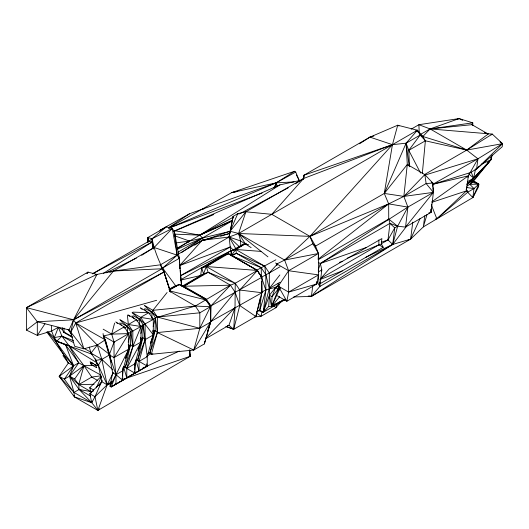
<?xml version="1.0" encoding="UTF-8"?>
<svg xmlns="http://www.w3.org/2000/svg" width="529" height="529" viewBox="0 0 529 529"><rect width="100%" height="100%" fill="white"/><g stroke="black" fill="none" stroke-linecap="round" stroke-linejoin="round"><path stroke-width="0.79" d="M127.337 332.562L127.416 326.426L128.342 324.495L127.377 315.205M139.63 324.707L139.709 319.331L140.621 317.407L148.814 312.679L153.298 319.417L153.298 334.923L147.247 356.652L147.247 366.121L111.156 386.944L110.019 386.289L112.637 372.773L109.258 354.833L105.258 339.83L103.36 335.928L103.062 333.541M151.909 317.618L151.988 312.242L152.901 310.318L167.091 292.517M226.048 326.406L233.699 329.329L235.028 307.574L235.233 283.246L257.425 270.445L261.934 277.216L261.934 292.722L255.884 316.521L233.699 329.329L225.995 326.578M128.005 314.841L136.535 319.767L141.018 326.512L141.018 342.012L134.968 363.74L134.968 373.209L126.775 368.468L125.499 366.518L130.518 344.723L130.861 332.053L127.416 326.426L120.288 320.197M121.948 380.715L147.247 366.121L139.054 361.38L137.791 359.422L142.804 337.628L143.154 324.958L139.709 319.331L132.574 313.108M169.075 289.31L174.663 286.096L179.199 284.523L183.894 286.242L206.317 299.189L210.84 305.98L210.84 321.48L204.353 343.923L193.759 350.033L151.334 354.291L150.071 352.334L155.083 330.532L155.433 317.869L151.988 312.242L144.853 306.02M169.121 289.416L179.199 284.523L205.867 299.917L210.84 305.98L210.403 322.234L204.353 343.923L204.564 341.575M293.727 296.954L311.402 296.405L410.61 239.141L423.326 226.915L436.855 218.847L466.353 190.916L466.472 186.949M318.174 259.236L318.465 253.497L315.555 246.104L309.948 236.364L271.78 214.331L245.892 211.792L237.766 213.676L233.157 216.335L229.09 237.025L230.697 250.905L180.475 279.901M318.227 270.14L320.343 263.482L389.972 223.357L397.629 226.247L405.545 227.093L431.056 212.367L431.247 209.067M431.386 206.601L431.532 204.128M432.577 186.003L432.828 183.054L424.84 174.61L407.29 164.479L406.1 143.187L417.401 130.253L422.85 136.482L425.376 140.807L422.321 173.525M153.205 249.133L151.916 242.097L152.134 238.698L166.291 226.901L172.229 228.442L174.385 231.616L179.305 258.317L181.586 285.911M258.588 310.635L263.217 312.289L268.692 306.496L269.44 295.195L269.268 272.984L264.758 266.213L235.762 249.47L231.259 251.037L230.651 255.004M277.361 295.784L286.857 301.272L316.712 284.033L316.878 281.699M261.379 293.489L259.792 310.199L256.651 312.011M303.58 179.146L303.99 175.205L369.943 137.123L397.715 125.214L417.401 130.253L420.171 135.06L425.376 140.807L466.723 150.084L502.55 143.663L502.2 146.791L476.589 169.029L470.486 172.553L432.669 184.357L432.484 185.957M134.65 369.692L135.569 361.036M271.78 214.331L303.639 178.471L303.99 175.205L392.432 144.668L406.1 143.187L420.171 135.06L422.85 136.482L466.723 150.084L477.945 158.799L476.589 169.029L475.022 169.287M431.485 182.168L432.828 183.054L433.396 192.364L405.545 227.093L407.885 207.09L403.852 196.398L407.29 164.479L409.863 166.476M122.463 376L123.409 367.364M428.755 213.002L431.056 212.367L433.396 192.364L432.96 187.557M261.71 277.95L265.842 290.156L259.792 310.199L263.217 312.289L265.842 290.156L265.842 274.65L264.758 266.213L236.41 253.345L231.735 254.958L232.019 255.877L257.425 270.445L261.452 277.189L261.934 277.216L210.84 305.98L199.817 328.304L193.759 350.033L157.391 332.562L155.083 330.532L152.954 331.769M308.169 296.002L311.402 296.405L319.814 286.48L321.804 269.909L320.343 263.482L318.313 262.529M319.781 282.413L320.422 283.531L383.234 247.294L381.264 243.803L381.892 238.566L329.15 268.957L320.567 278.776L320.31 279.828M381.264 243.803L387.982 239.935L389.972 223.357L388.729 219.046L388.676 203.89L384.285 193.442L392.432 144.668L397.715 125.214L399.038 126.008M435.228 219.006L436.855 218.847L472.873 197.568L473.984 188.569L478.785 184.152L473.065 180.852M275.702 186.691L276.184 182.855L294.567 171.27L295.711 172.057L299.407 180.878L296.405 174.96M303.514 178.961L303.99 175.205M412.785 222.12L410.61 239.141L408.282 239.994M309.862 295.923L311.402 296.405L312.751 285.964M236.099 249.185L229.09 237.025L230.069 231.252L237.766 213.676L239.247 214.007M424.807 215.693L423.326 226.915L427.029 214.457M473.105 180.925L478.785 184.152L478.606 186.711L472.873 197.568L466.353 190.916L468.35 175.846L477.945 158.799L502.55 143.663L492.261 134.088L430.103 128.937L418.882 124.705L411.165 129.162M472.397 125.221L472.741 122.821L459.086 118.569L418.882 124.705L419.226 132.647M200.517 276.032L201.747 268.091L223.926 255.269L228.429 253.702L257.425 270.445L239.756 290.037L239.756 305.537L233.699 329.329L228.971 325.262L227.351 325.553M122.424 372.145L123.343 367.371M134.657 365.03L135.431 361.056M359.548 143.776L369.943 137.123L392.432 144.668L303.639 178.471L245.892 211.792L230.069 231.252L238.592 233.487L284.615 260.056L288.609 270.736L288.629 292.101L286.857 301.272L278.28 286.096L278.122 283.637M262.034 311.422L261.068 316.289L254.581 316.957M261.584 281.276L261.934 292.722L261.452 292.689C266.279 288.232 272.931 288.973 278.28 286.096L288.629 292.101L316.712 284.033L318.524 274.882L318.465 253.497L312.851 243.75L309.948 236.364L392.432 144.668M178.028 252.141L232.264 220.791L233.157 216.335L229.778 233.454L220.533 236.245M467.028 186.016L469.858 184.363L473.686 178.114L475.518 169.022M102.256 380.219L94.989 396.71L91.755 402.701L97.858 410.431L190.176 356.308L190.043 350.092M110.706 357.816L105.258 339.83L97.303 345.06L83.893 348.809L74.662 346.283L70.694 332.318L73.557 319.8L96.946 274.432L113.484 271.027L160.439 264.804L177.162 255.15L174.385 231.616L174.385 234.083M260.156 298.25L255.884 316.521L239.756 305.537L235.028 292.054L230.439 285.191L208.128 272.309L206.27 266.523L223.926 255.269M123.998 327.934L124.255 326.856L115.725 321.936M285.396 299.48L263.217 312.289L269.268 288.484L279.861 274.968M47.24 331.789L55.413 340.96L63.473 354.278L63.057 355.838L68.367 362.98L73.577 365.81L78.728 362.834L100.464 374.869M114.601 323.093L111.698 334.11L114.039 342.091L114.039 357.591L115.977 374.704L115.977 384.173L111.156 386.944L115.977 374.704L128.739 349.1L128.739 333.601L124.255 326.856L111.698 334.11L103.36 335.928L111.566 362.544M128.197 342.124L130.861 332.053L141.018 326.512L138.856 324.231M140.893 333.482L143.154 324.958L153.298 319.417L151.678 317.711M153.172 326.393L155.433 317.869L195.327 306.06L230.439 285.191L235.233 283.246L239.756 290.037L261.934 292.722L210.84 321.48L193.759 350.033M46.843 332.073L63.473 354.278L68.367 362.98L59.188 376.317L74.384 396.876L91.755 402.701L92.185 401.108M431.406 205.08L436.855 218.847L467.881 192.093L473.984 188.569L469.858 184.363L490.985 159.732L492.241 154.997M467.92 177.433L468.35 175.846L432.669 184.357L432.815 185.957M89.262 347.064L90.988 353.114L95.921 360.348L98.295 365.248L101.912 381.779L89.804 393.715L91.755 402.701L79.125 389.463L78.715 384.603L83.952 365.645L61.853 336.1L58.402 327.266L51.624 331.015L37.308 335.399L26.45 330.103L26.45 307.633L87.993 272.104L96.946 274.432L26.45 307.633L37.308 321.771L37.308 335.399L44.965 323.808M111.156 386.944L122.688 380.305L122.688 370.829L128.739 349.1L128.289 344.366M114.297 384.537L117.861 383.075L126.775 377.944L126.775 368.468L132.832 346.74L141.018 326.512L128.342 324.495L119.812 319.576M132.091 312.48L140.621 317.407L145.111 324.151L145.111 339.651L139.054 361.38L139.054 370.849L127.297 377.256M148.689 352.618L151.334 354.291L157.391 332.562L157.391 317.056L152.901 310.318L144.371 305.392M277.084 303.805L275.88 307.733L261.068 316.289L256.492 313.016M473.078 180.799L472.609 182.326L469.858 184.363L478.785 184.152L472.873 197.568M240.735 246.507L240.576 240.953L238.592 233.487L245.892 211.792M321.275 271.47L321.804 269.909L318.233 271.946M207.679 330.737L210.84 321.48L235.028 292.054M125.75 357.664L128.739 349.1L114.039 357.591L109.258 354.833L114.039 342.091L128.739 333.601L127.119 331.888M138.036 350.575L141.018 342.012L140.569 337.277M150.315 343.486L153.298 334.923L152.848 330.189M125.538 358.569L130.518 344.723L132.832 346.74L125.499 366.518L122.662 368.158M138.38 349.934L142.804 337.628L145.111 339.651L147.247 356.652L139.054 361.38L136.403 359.846M150.381 343.619L155.083 330.532M113.365 372.476L107.136 384.795L97.858 410.431L74.384 396.876L74.1 395.262M263.217 312.289L269.44 295.195L275.457 287.67L279.299 284.787M135.655 360.659L137.791 359.422L145.111 339.651L143.154 324.958L140.311 326.598M153.298 319.099L155.433 317.869L157.391 332.562L150.071 352.334L147.935 353.564M257.636 271.45L256.783 270.174L228.429 253.702L206.27 266.523L203.553 273.89L201.913 275.688M279.219 284.952L275.457 287.67L272.032 296.696L271.529 306.694L268.692 306.496M421.441 135.9L422.85 136.482L430.103 128.937L471.947 124.672L472.741 122.821L430.103 128.937L420.046 134.624M273.956 187.993L276.184 182.855L295.711 172.057M420.568 173.049L408.752 150.348L406.1 143.187L384.285 193.442L309.948 236.364L284.615 260.056L276.872 263.958L275.596 262.939M26.45 307.633L73.557 319.8L75.713 322.974L83.893 348.809L69.101 329.977L73.557 319.8L113.484 271.027L154.124 247.506L172.229 228.442L177.162 255.15L179.305 258.317L179.523 262.331M315.562 247.704L315.555 246.104L312.851 243.75L284.615 260.056L318.465 253.497L288.609 270.736L278.28 286.096L280.053 288.093L271.529 306.694L284.648 299.123M420.086 218.53L410.61 239.141L392.71 244.438L365.949 257.253M96.265 387.876L101.237 377.104M279.173 287.102L271.529 306.694L276.184 303.441M110.019 386.289L115.977 374.704L122.688 370.829M70.694 332.318L75.713 322.974L164.096 271.946C159.13 261.319 154.164 250.429 152.134 238.698L147.809 237.567L147.809 242.381M124.15 366.954L126.775 368.468L141.018 342.012L132.832 346.74L130.861 332.053L128.025 333.693M381.455 242.209L387.982 239.935L394.733 227.873L397.629 226.247L407.885 207.09L433.396 192.364L426.123 183.537L424.84 174.61L403.852 196.398L388.676 203.89L315.555 246.104M278.836 290.17L280.053 288.093L278.28 286.096L278.115 289.218L272.032 296.696L269.44 295.195L271.529 306.694L279.669 296.657M99.611 408.699L97.858 410.431L94.989 396.71L107.136 384.795L98.295 365.248L101.832 359.376L109.913 354.708L97.303 345.06L75.713 322.974L156.657 300.3M114.039 357.591L128.739 333.601L111.698 334.11L103.168 329.183M159.831 231.213L160.684 229.831L189.66 213.69L276.184 182.855L294.038 181.91M87.087 273.473L87.993 272.104L86.974 273.387M188.595 242.388L189.514 241.059L199.764 235.154L233.831 216.93M48.007 331.782L54.315 337.667L56.848 341.152L68.757 345.53L78.728 362.834L69.504 376.159L64.366 379.128L59.188 376.317L73.577 365.81L65.669 344.961L56.848 341.152L55.413 340.96L51.624 331.015L51.339 325.395M91.742 392.829L90.803 391.579L78.715 384.603L74.688 378.976L83.952 365.645L92.886 365.532L96.483 367.662M100.517 377.66L101.442 376.337M245.284 243.413L235.762 249.47L231.735 254.958L231.259 251.037L243.426 244.008M409.539 166.78L408.752 150.348L420.171 135.06M406.51 226.319L392.71 244.438L311.402 296.405M98.923 385.621L101.912 381.779L107.136 384.795L111.791 383.194M478.586 166.503L476.589 169.029L502.55 143.663L499.951 141.884M407.29 164.479L384.285 193.442L403.852 196.398L433.396 192.364M405.545 227.093L406.523 225.863M26.45 330.103L37.308 321.771L73.557 319.8L161.94 268.778L177.162 255.15L154.124 247.506L141.666 255.315M487.731 162.661L489.669 161.299L472.609 182.326L478.785 184.152L473.23 181.083M281.21 301.55L275.88 307.733L273.539 305.61M229.778 233.454L202.237 240.259L179.695 265.545L179.708 268.825M260.605 275.913L261.452 277.189L269.268 272.984L277.566 263.812M210.84 305.98L230.439 285.191L183.894 286.242L203.553 273.89L208.128 272.309L235.233 283.246L206.27 266.523L201.747 268.091L203.553 273.89L182.922 285.759M467.1 184.965L490.985 159.732L490.932 157.358M466.585 184.251L473.686 178.114L489.669 161.299M205.358 338.633L235.028 307.574L228.971 325.262L205.497 338.818M56.848 341.152L61.853 336.1L73.306 340.616M93.56 391.024L90.803 391.579L89.745 387.75L101.323 376.245M173.776 231.861L174.94 230.737L279.96 184.872L301.074 180.224M63.949 328.073L63.989 331.954L63.625 332.272L72.453 337.462M318.187 259.23L388.676 203.89L407.885 207.09L320.343 263.482L366.604 247.38M172.229 228.442L152.134 238.698L148.768 241.297L92.509 273.777M134.227 373.626L136.158 372.158M471.947 124.672L488.174 134.035L466.723 150.084L424.218 174.742M112.928 369.916L101.832 359.376L90.988 353.114L97.303 345.06L101.832 359.376L107.136 384.795L111.804 381.449M134.485 365.215L135.821 364.263M146.487 356.619L150.494 353.756M431.829 201.84L468.35 175.846M181.606 252.571L202.528 237.984L230.214 231.279L230.267 232.753M168.553 227.715L189.66 213.69M491.064 134.882L492.261 134.088L466.723 150.084L430.103 128.937L459.086 118.569L462.71 120.367M295.4 183.847L303.639 178.471M194.679 245.165L202.237 240.259L229.09 237.025L238.592 233.487L417.401 130.253L418.227 132.303M103.486 273.321L151.916 242.097L148.768 241.297L147.809 237.567L166.291 226.901M177.136 248.822L189.514 241.059L202.528 237.984L203.434 240.364L205.827 239.776M279.96 184.872L199.764 235.154L175.145 234.162M90.809 363.542L92.191 362.682M62.587 327.676L62.587 329.798L63.526 332.186L63.989 331.954L72.209 336.702M173.558 231.537L213.789 214.556M177.07 248.253L189.514 241.059L174.821 235.855M178.372 254.052L202.237 240.259M178.564 256.155L179.305 258.317L162.588 267.965L170.206 291.393M251.149 247.651L240.576 240.953L229.09 237.025L179.695 265.545L179.986 268.798M180.455 275.721L230.201 246.997L233.626 250.402M280.006 282.281L269.268 288.484L265.842 274.65L261.174 267.641L236.41 253.345L235.762 249.47L246.488 243.267M228.429 253.702L232.019 255.877L236.41 253.345M136.535 319.767L128.342 324.495L132.832 331.24L132.832 346.74M124.58 328.066L127.416 326.426L132.832 331.24M136.859 320.971L139.709 319.331L145.111 324.151L153.298 334.923L145.111 339.651M149.138 313.882L151.988 312.242L157.391 317.056L199.817 328.304L210.403 322.234L210.403 306.734L205.867 299.917L169.399 290.805M96.761 367.51L95.385 364.871L90.095 361.776L91.219 364.554L93.335 363.33M256.783 270.174L275.86 259.818M128.388 345.953L130.518 344.723M140.674 338.858L142.804 337.628M269.268 272.984L280.006 266.781M403.852 196.398L426.123 183.537L432.828 183.054M92.601 354.417L55.413 340.96L73.577 365.81L69.504 376.159L78.715 384.603L91.735 377.084L101.118 375.782M126.775 368.468L134.968 363.74M318.445 259.62L388.729 219.046L397.629 226.247L392.71 244.438L319.814 286.48L317.102 281.739M91.087 392.974L89.804 393.715L94.989 396.71M280.053 288.093L278.115 289.218L275.457 287.67M467.325 181.791L473.686 178.114L471.227 172.262M320.429 278.591L378.929 244.815L381.707 244.59M408.752 150.348L425.376 140.807M169.313 290.203L179.199 284.523L206.317 299.189M183.894 286.242L208.128 272.309M142.42 368.898L147.247 366.121L146.599 363.853M288.629 292.101L318.524 274.882L288.609 270.736L276.872 263.958L276.978 265.598M432.669 184.357L477.945 158.799L425.237 175.006M168.658 227.873L231.781 192.576L294.567 171.27M240.358 213.438L288.199 187.848M92.529 273.824L151.916 242.097M73.557 319.8L164.096 271.946L161.94 268.778L160.439 264.804M93.17 365.698L95.379 364.593M63.526 332.186L63.989 331.954M180.482 275.761L230.697 250.905M106.038 272.858L136.343 258.159M481.694 164.076L490.985 159.732M107.136 384.795L111.599 382.712M142.823 368.118L179.258 351.091M456.844 119.607L459.086 118.569M232.416 220.176L199.764 235.154L174.94 230.737M177.347 249.219L202.528 237.984L199.764 235.154L232.264 220.791M347.203 258.225L378.929 244.815L383.234 247.294M168.797 228.111L276.184 182.855L277.308 186.744M277.804 302.667L284.642 299.798M388.676 203.89L309.948 236.364L238.592 233.487L245.595 244.127L248.775 244.841M123.211 367.424L125.499 366.518M135.484 360.322L137.791 359.422M319.985 279.57L342.243 270.934M168.824 228.204L262.08 193.085M230.201 246.997L179.695 265.545L179.609 263.938M109.774 272.382L113.484 271.027L161.94 268.778M339.512 262.338L342.501 261.266M123.436 379.207L190.176 356.308L189.342 349.821M151.334 354.291L152.888 353.762M203.434 240.364L230.069 231.252M432.061 202.263L466.353 190.916M369.943 137.123L373.824 136.065M209.821 238.791L212.215 238.202M180.568 280.125L200.577 275.53M276.184 182.855L231.781 192.576L237.415 191.538M109.913 354.708L109.258 354.833L115.977 374.704L122.688 380.305L122.027 378.03M95.656 358.801L95.921 360.348L101.832 359.376M315.086 284.285L316.712 284.033M175.76 242.963L189.514 241.059M160.684 229.831L162.138 229.646M152.901 310.318L195.327 306.06L210.403 306.734L199.817 312.804L157.391 317.056M157.391 332.562L199.817 328.304L199.817 312.804L195.327 306.06L169.313 291.016M202.29 209.114L203.896 208.955M415.774 130.412L417.401 130.253M95.478 274.472L96.946 274.432M78.715 384.603L94.102 384.272M95.954 365.493L99.002 365.453M132.964 312.13L148.814 312.679L140.284 307.752M235.762 249.47L260.956 251.414M206.27 266.523L257.425 270.445M466.419 187.471L473.984 188.569M140.621 317.407L153.298 319.417M90.803 391.579L79.125 389.463L73.974 392.432L74.384 396.876M37.308 321.771L69.101 329.977M95.921 360.348L96.655 363.866L98.196 364.388M484.333 132.514L488.174 134.035M232.019 255.877L261.174 267.641L261.452 277.189M74.688 378.976L69.504 376.159L83.952 365.645L91.735 377.084L97.422 380.371M145.541 308.718L151.988 312.242M133.262 315.806L139.709 319.331M120.976 322.908L127.416 326.426M73.676 342.66L61.853 336.1L54.315 337.667L58.402 327.266L62.587 329.798M83.88 348.32L90.995 352.268M75.713 322.974L105.258 339.83M103.36 335.928L114.039 342.091M112.637 372.773L115.977 374.704M89.745 387.75L93.64 389.999M90.505 396.029L79.125 389.463L69.504 376.159L73.974 392.432L91.755 402.701M91.219 364.554L92.886 365.532M68.757 345.53L96.443 362.464M140.84 308.334L142.103 309.333M128.56 315.429L129.823 316.421M116.281 322.518L117.544 323.51M238.592 233.487L267.938 256.849M96.655 363.866L98.295 365.248M468.707 173.843L473.686 178.114M229.09 237.025L239.611 246.983M389.972 223.357L394.733 227.873L392.71 244.438L387.982 239.935M59.188 376.317L73.974 392.432L64.366 379.128L73.577 365.81L63.473 354.278M119.739 322.954L121.577 325.408M144.311 308.771L146.599 311.839M132.032 315.859L134.32 318.927M176.064 286.315L162.588 267.965L169.895 289.879M65.669 344.961L78.728 362.834M68.049 329.448L71.739 334.811M258.483 272.726L259.759 274.637M466.254 189.514L467.881 192.093L466.181 189.329M178.485 256.386L179.305 258.317M164.096 271.946L170.503 292.187M135.96 360.223L139.054 370.849M134.3 370.935L134.968 373.209M123.495 366.577L126.775 377.944M189.554 354.027L190.176 356.308L189.693 353.888M318.16 276.277L319.814 286.48M174.385 231.616L175.178 237.25M406.1 143.187L409.208 165.987M152.134 238.698L153.172 248.313M180.131 270.425L180.495 274.491M180.64 276.125L181.52 285.885M430.87 209.173L431.056 212.367M147.809 237.567L148.034 242.348M472.741 122.821L472.853 125.399M378.817 239.974L378.929 244.815"/></g></svg>
